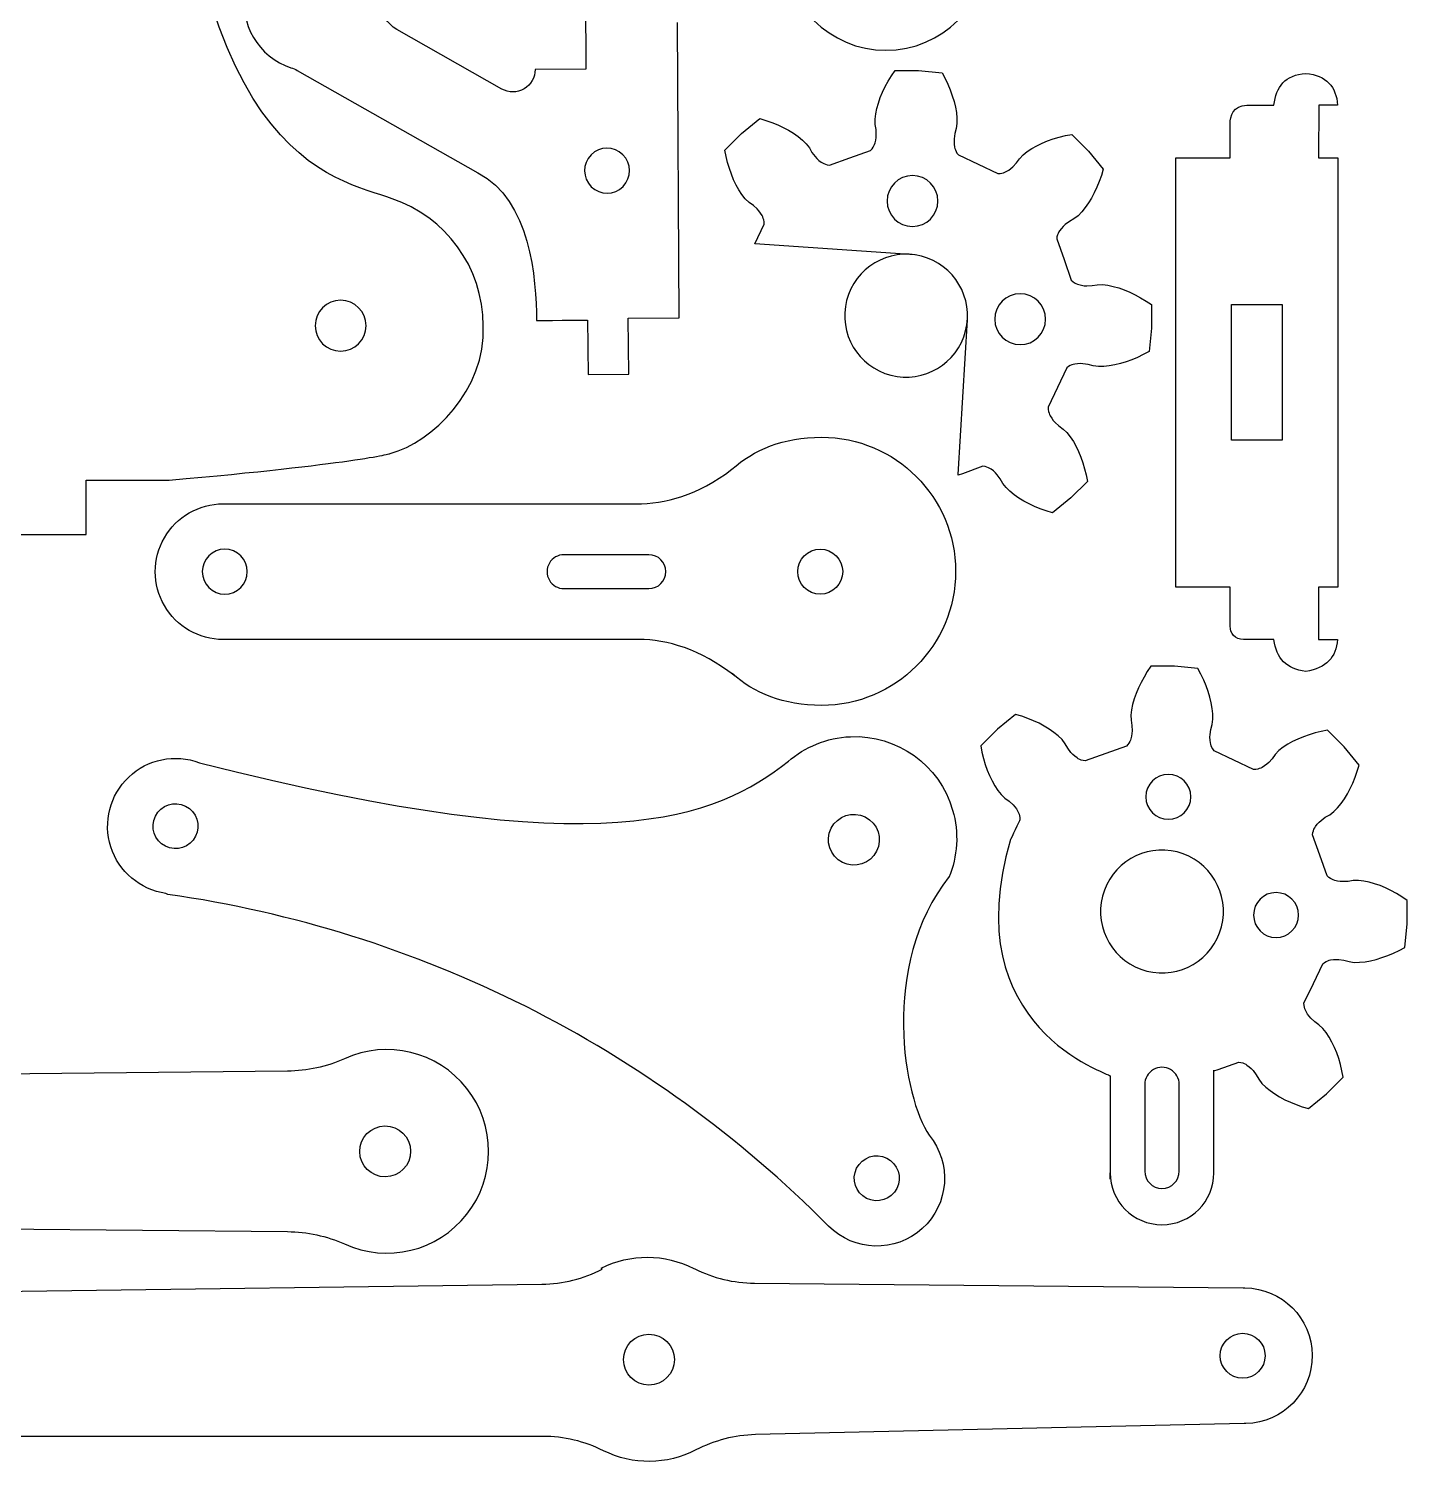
# Model space of a CAD drawing. Extents: x 955 to 1279, y 750 to 938.
# Drawn here: x 1195.7 to 1277.4, y 749.9 to 835.1 of the extents above; entities that cross this region are included whole.
import ezdxf

# ---------------------------------------------------------------- set-up
doc = ezdxf.new("R2010")
doc.units = 0
doc.layers.add('Calque_1', color=7, linetype='CONTINUOUS')

msp = doc.modelspace()

# ---------------------------------------------------------------- linework, layer by layer
at = {"layer": 'Calque_1', "color": 1}
for p, q in [((1228.666439, 838.707224), (1228.710607, 832.670068)), ((1223.713213, 831.486146), (1217.501756, 835.01192)), ((1234.232426, 817.918623), (1234.144062, 835.429778)), ((1211.584318, 832.585824), (1222.298264, 826.504331)), ((1228.710607, 832.670068), (1225.691901, 832.648054)), ((1246.833168, 832.271288), (1247.04808, 832.590904)), ((1247.04808, 832.590904), (1248.443302, 832.586953)), ((1248.443302, 832.586953), (1249.832174, 832.449314)), ((1249.832174, 832.449314), (1250.013446, 832.109405)), ((1246.304199, 831.300641), (1246.460804, 831.625422)), ((1246.460804, 831.625422), (1246.637136, 831.949075)), ((1246.637136, 831.949075), (1246.833168, 832.271288)), ((1250.013446, 832.109405), (1250.175554, 831.76913)), ((1250.175554, 831.76913), (1250.31833, 831.429024)), ((1246.054065, 830.651106), (1246.168365, 830.975549)), ((1246.168365, 830.975549), (1246.304199, 831.300641)), ((1250.31833, 831.429024), (1250.440928, 831.090018)), ((1250.440928, 831.090018), (1250.543205, 830.752819)), ((1250.543205, 830.752819), (1250.623892, 830.418386)), ((1245.860207, 829.689999), (1245.896726, 830.007104)), ((1245.896726, 830.007104), (1245.962795, 830.32799)), ((1245.962795, 830.32799), (1246.054065, 830.651106)), ((1250.623892, 830.418386), (1250.681917, 830.087819)), ((1250.681917, 830.087819), (1250.715163, 829.761965)), ((1267.912487, 830.524332), (1269.519065, 830.52151)), ((1272.180336, 830.521228), (1272.169329, 827.405607)), ((1273.296666, 830.525179), (1272.180336, 830.521228)), ((1237.941954, 828.850388), (1239.021059, 829.734787)), ((1239.021059, 829.734787), (1239.389613, 829.622745)), ((1239.389613, 829.622745), (1239.745044, 829.496761)), ((1239.745044, 829.496761), (1240.086222, 829.357287)), ((1240.086222, 829.357287), (1240.41281, 829.204322)), ((1240.41281, 829.204322), (1240.723339, 829.038178)), ((1240.723339, 829.038178), (1241.016878, 828.858741)), ((1245.870931, 829.379836), (1245.860207, 829.689999)), ((1245.919304, 829.075855), (1245.870931, 829.379836)), ((1245.933133, 828.766285), (1245.919304, 829.075855)), ((1250.677119, 829.135206), (1250.5979, 828.837688)), ((1250.719114, 829.442659), (1250.677119, 829.135206)), ((1250.715163, 829.761965), (1250.719114, 829.442659)), ((1266.931793, 827.406539), (1266.931793, 829.416469)), ((1236.952314, 827.86642), (1237.941954, 828.850388)), ((1241.016878, 828.858741), (1241.291989, 828.666125)), ((1241.291989, 828.666125), (1241.545735, 828.458945)), ((1241.545735, 828.458945), (1241.774476, 828.236272)), ((1241.774476, 828.236272), (1241.961956, 827.989102)), ((1245.793518, 828.116045), (1245.830602, 828.201248)), ((1245.830602, 828.201248), (1245.859784, 828.284899)), ((1245.859784, 828.284899), (1245.900678, 828.448277)), ((1245.900678, 828.448277), (1245.92382, 828.60858)), ((1245.92382, 828.60858), (1245.933133, 828.766285)), ((1250.552829, 828.531025), (1250.546338, 828.373432)), ((1250.546338, 828.373432), (1250.553111, 828.211719)), ((1250.5979, 828.837688), (1250.552829, 828.531025)), ((1250.553111, 828.211719), (1250.5771, 828.044671)), ((1255.453251, 828.123806), (1255.763385, 828.272425)), ((1255.763385, 828.272425), (1256.089464, 828.406254)), ((1256.089464, 828.406254), (1256.429937, 828.52507)), ((1256.429937, 828.52507), (1256.783364, 828.629464)), ((1256.783364, 828.629464), (1257.149745, 828.71859)), ((1257.149745, 828.71859), (1257.527584, 828.792645)), ((1257.527584, 828.792645), (1258.511552, 827.803089)), ((1237.026454, 827.488327), (1236.952314, 827.86642)), ((1237.115692, 827.122143), (1237.026454, 827.488327)), ((1241.961956, 827.989102), (1242.116586, 827.72274)), ((1242.116586, 827.72274), (1242.301272, 827.474074)), ((1242.301272, 827.474074), (1242.408319, 827.357827)), ((1242.408319, 827.357827), (1242.527332, 827.248297)), ((1243.154204, 826.972678), (1244.369058, 827.41207)), ((1244.369058, 827.41207), (1245.588907, 827.839044)), ((1245.588907, 827.839044), (1245.681984, 827.937342)), ((1245.681984, 827.937342), (1245.745738, 828.028387)), ((1245.745738, 828.028387), (1245.793518, 828.116045)), ((1250.5771, 828.044671), (1250.597702, 827.958678)), ((1250.597702, 827.958678), (1250.626235, 827.870145)), ((1250.626235, 827.870145), (1250.664758, 827.778169)), ((1250.664758, 827.778169), (1250.718775, 827.680859)), ((1250.718775, 827.680859), (1250.801495, 827.573699)), ((1250.801495, 827.573699), (1251.971447, 827.025341)), ((1254.24407, 827.105182), (1254.424776, 827.354328)), ((1254.424776, 827.354328), (1254.636528, 827.581291)), ((1254.636528, 827.581291), (1254.886633, 827.779693)), ((1254.886633, 827.779693), (1255.160276, 827.959892)), ((1255.160276, 827.959892), (1255.453251, 828.123806)), ((1258.511552, 827.803089), (1259.396206, 826.723674)), ((1263.706106, 801.949163), (1263.706106, 827.406539)), ((1263.706106, 827.406539), (1266.931793, 827.406539)), ((1272.169329, 827.405607), (1273.302395, 827.405607)), ((1273.302395, 827.405607), (1273.302395, 801.948232)), ((1237.219776, 826.768321), (1237.115692, 827.122143)), ((1237.338648, 826.428102), (1237.219776, 826.768321)), ((1242.527332, 827.248297), (1242.662375, 827.147318)), ((1242.662375, 827.147318), (1242.737785, 827.100948)), ((1242.737785, 827.100948), (1242.820476, 827.058248)), ((1242.820476, 827.058248), (1242.912819, 827.020459)), ((1242.912819, 827.020459), (1243.019866, 826.990176)), ((1243.019866, 826.990176), (1243.154204, 826.972678)), ((1251.971447, 827.025341), (1253.135726, 826.464876)), ((1253.135726, 826.464876), (1253.270854, 826.46798)), ((1253.270854, 826.46798), (1253.380582, 826.487454)), ((1253.380582, 826.487454), (1253.476228, 826.515732)), ((1253.476228, 826.515732), (1253.562785, 826.549656)), ((1253.562785, 826.549656), (1253.642485, 826.587981)), ((1253.642485, 826.587981), (1253.787152, 826.674906)), ((1253.787152, 826.674906), (1253.91672, 826.771652)), ((1253.91672, 826.771652), (1254.03483, 826.876412)), ((1254.03483, 826.876412), (1254.24407, 827.105182)), ((1259.396206, 826.723674), (1259.284079, 826.355035)), ((1229.02726, 825.691982), (1229.027062, 825.69218)), ((1237.472421, 826.102023), (1237.338648, 826.428102)), ((1237.62104, 825.791889), (1237.472421, 826.102023)), ((1237.784954, 825.498858), (1237.62104, 825.791889)), ((1259.018705, 825.658624), (1258.865543, 825.332234)), ((1259.158123, 826), (1259.018705, 825.658624)), ((1259.284079, 826.355035), (1259.158123, 826)), ((1237.965153, 825.225215), (1237.784954, 825.498858)), ((1238.163555, 824.975364), (1237.965153, 825.225215)), ((1238.390321, 824.763415), (1238.163555, 824.975364)), ((1238.639664, 824.582821), (1238.390321, 824.763415)), ((1258.699596, 825.021507), (1258.520103, 824.72777)), ((1258.865543, 825.332234), (1258.699596, 825.021507)), ((1238.868236, 824.373468), (1238.639664, 824.582821)), ((1238.973194, 824.255358), (1238.868236, 824.373468)), ((1239.06994, 824.125705), (1238.973194, 824.255358)), ((1239.156865, 823.981151), (1239.06994, 824.125705)), ((1239.19519, 823.901339), (1239.156865, 823.981151)), ((1239.229311, 823.814866), (1239.19519, 823.901339)), ((1257.897634, 823.97054), (1257.650435, 823.78289)), ((1258.120307, 824.199111), (1257.897634, 823.97054)), ((1258.327176, 824.453027), (1258.120307, 824.199111)), ((1258.520103, 824.72777), (1258.327176, 824.453027)), ((1238.719505, 822.310085), (1239.280111, 823.474365)), ((1239.257251, 823.719164), (1239.229311, 823.814866)), ((1239.277007, 823.60969), (1239.257251, 823.719164)), ((1239.280111, 823.474365), (1239.277007, 823.60969)), ((1248.078022, 823.333084), (1248.078022, 823.333084)), ((1256.808538, 823.082471), (1256.762367, 823.006864)), ((1256.909658, 823.217514), (1256.808538, 823.082471)), ((1257.018991, 823.336584), (1256.909658, 823.217514)), ((1257.135126, 823.443574), (1257.018991, 823.336584)), ((1257.384102, 823.628458), (1257.135126, 823.443574)), ((1257.650435, 823.78289), (1257.384102, 823.628458)), ((1248.224411, 821.648302), (1238.719505, 822.310085)), ((1256.651369, 822.725036), (1256.634153, 822.59084)), ((1256.634153, 822.59084), (1257.073742, 821.375619)), ((1256.68182, 822.832027), (1256.651369, 822.725036)), ((1256.71961, 822.92437), (1256.68182, 822.832027)), ((1256.762367, 823.006864), (1256.71961, 822.92437)), ((1257.073742, 821.375619), (1257.500519, 820.155996)), ((1257.500519, 820.155996), (1257.598732, 820.062862)), ((1257.598732, 820.062862), (1257.690003, 819.999306)), ((1257.690003, 819.999306), (1257.777633, 819.951526)), ((1257.777633, 819.951526), (1257.862892, 819.914301)), ((1257.862892, 819.914301), (1257.946289, 819.884893)), ((1257.946289, 819.884893), (1258.109865, 819.844168)), ((1258.109865, 819.844168), (1258.26997, 819.821026)), ((1258.26997, 819.821026), (1258.427704, 819.811431)), ((1258.427704, 819.811431), (1258.737527, 819.82526)), ((1258.737527, 819.82526), (1259.041424, 819.873802)), ((1259.041424, 819.873802), (1259.351586, 819.884244)), ((1259.351586, 819.884244), (1259.668494, 819.847612)), ((1259.668494, 819.847612), (1259.989465, 819.781656)), ((1259.989465, 819.781656), (1260.31275, 819.690414)), ((1260.31275, 819.690414), (1260.637137, 819.57617)), ((1260.637137, 819.57617), (1260.962228, 819.440337)), ((1260.962228, 819.440337), (1261.286812, 819.283844)), ((1261.286812, 819.283844), (1261.61069, 819.107314)), ((1261.61069, 819.107314), (1261.932678, 818.91148)), ((1261.932678, 818.91148), (1262.252548, 818.696399)), ((1262.252548, 818.696399), (1262.248033, 817.300951)), ((1266.994954, 810.652868), (1266.994954, 818.702636)), ((1266.994954, 818.702636), (1270.013603, 818.702636)), ((1270.013603, 818.702636), (1270.013603, 810.652868)), ((1231.213918, 817.896609), (1234.232426, 817.918623)), ((1231.258086, 814.576378), (1231.213918, 817.896609)), ((1250.782304, 808.625017), (1251.339805, 817.804802)), ((1262.248033, 817.300951), (1262.110421, 815.912305)), ((1254.467674, 816.32291), (1254.467674, 816.32291)), ((1214.15858, 815.937931), (1214.15858, 815.937931)), ((1261.090329, 815.426205), (1260.751324, 815.303523)), ((1261.430407, 815.568925), (1261.090329, 815.426205)), ((1261.77071, 815.731005), (1261.430407, 815.568925)), ((1262.110421, 815.912305), (1261.77071, 815.731005)), ((1228.843336, 814.558598), (1231.258086, 814.576378)), ((1257.235004, 814.94321), (1256.686421, 813.773258)), ((1257.342164, 815.025704), (1257.235004, 814.94321)), ((1257.439277, 815.079749), (1257.342164, 815.025704)), ((1257.531309, 815.118442), (1257.439277, 815.079749)), ((1257.619842, 815.146777), (1257.531309, 815.118442)), ((1257.706005, 815.167379), (1257.619842, 815.146777)), ((1257.872883, 815.191368), (1257.706005, 815.167379)), ((1258.034399, 815.198142), (1257.872883, 815.191368)), ((1258.192302, 815.19165), (1258.034399, 815.198142)), ((1258.498965, 815.146551), (1258.192302, 815.19165)), ((1258.796568, 815.06736), (1258.498965, 815.146551)), ((1259.103964, 815.025365), (1258.796568, 815.06736)), ((1259.423242, 815.029316), (1259.103964, 815.025365)), ((1259.748927, 815.062534), (1259.423242, 815.029316)), ((1260.079748, 815.120559), (1259.748927, 815.062534)), ((1260.414181, 815.201246), (1260.079748, 815.120559)), ((1260.751324, 815.303523), (1260.414181, 815.201246)), ((1246.80012, 814.511975), (1246.80012, 814.511975)), ((1256.686421, 813.773258), (1256.125814, 812.608894)), ((1256.125814, 812.608894), (1256.129766, 812.473455)), ((1256.129766, 812.473455), (1256.149239, 812.363925)), ((1256.149239, 812.363925), (1256.177461, 812.26828)), ((1256.177461, 812.26828), (1256.21161, 812.181722)), ((1256.21161, 812.181722), (1256.249936, 812.101994)), ((1256.249936, 812.101994), (1256.336634, 811.957412)), ((1256.336634, 811.957412), (1256.433408, 811.827787)), ((1256.433408, 811.827787), (1256.538395, 811.709677)), ((1256.538395, 811.709677), (1256.766939, 811.500494)), ((1256.766939, 811.500494), (1257.01631, 811.319928)), ((1257.01631, 811.319928), (1257.242991, 811.10798)), ((1257.242991, 811.10798), (1257.441591, 810.857902)), ((1257.441591, 810.857902), (1257.621592, 810.584203)), ((1257.621592, 810.584203), (1257.785563, 810.291257)), ((1257.785563, 810.291257), (1257.934125, 809.981094)), ((1270.013603, 810.652868), (1266.994954, 810.652868)), ((1270.013603, 810.652868), (1270.013603, 810.652868)), ((1257.934125, 809.981094), (1258.068152, 809.655043)), ((1258.068152, 809.655043), (1258.186968, 809.314768)), ((1251.037517, 808.67085), (1250.782304, 808.591573)), ((1250.782304, 808.591573), (1250.782304, 808.625017)), ((1252.252738, 809.110382), (1251.037517, 808.67085)), ((1252.386963, 809.093167), (1252.252738, 809.110382)), ((1252.493925, 809.062489), (1252.386963, 809.093167)), ((1252.586268, 809.024897), (1252.493925, 809.062489)), ((1252.668846, 808.982197), (1252.586268, 809.024897)), ((1252.744369, 808.935941), (1252.668846, 808.982197)), ((1252.879299, 808.835046), (1252.744369, 808.935941)), ((1252.99851, 808.725488), (1252.879299, 808.835046)), ((1253.105275, 808.609184), (1252.99851, 808.725488)), ((1253.290412, 808.360603), (1253.105275, 808.609184)), ((1258.186968, 809.314768), (1258.291249, 808.961002)), ((1258.291249, 808.961002), (1258.38029, 808.594762)), ((1258.38029, 808.594762), (1258.454628, 808.216923)), ((1199.065166, 805.271765), (1199.065166, 808.29047)), ((1199.065166, 808.29047), (1203.995701, 808.29047)), ((1253.444844, 808.094241), (1253.290412, 808.360603)), ((1253.632325, 807.847071), (1253.444844, 808.094241)), ((1253.861066, 807.624313), (1253.632325, 807.847071)), ((1258.454628, 808.216923), (1257.46479, 807.232956)), ((1207.187289, 806.884411), (1231.691985, 806.884411)), ((1254.114812, 807.417331), (1253.861066, 807.624313)), ((1254.389724, 807.224376), (1254.114812, 807.417331)), ((1254.683264, 807.045108), (1254.389724, 807.224376)), ((1254.993821, 806.878823), (1254.683264, 807.045108)), ((1255.320578, 806.726), (1254.993821, 806.878823)), ((1257.46479, 807.232956), (1256.385572, 806.348274)), ((1255.661756, 806.586384), (1255.320578, 806.726)), ((1256.01699, 806.460598), (1255.661756, 806.586384)), ((1256.385572, 806.348274), (1256.01699, 806.460598)), ((1199.065166, 805.070569), (1199.065166, 805.271765)), ((1190.2105, 805.070541), (1199.065166, 805.070541)), ((1199.065166, 805.070541), (1199.065166, 805.070569)), ((1207.287883, 804.192544), (1207.287883, 804.192544)), ((1232.442636, 803.865776), (1227.411492, 803.865776)), ((1241.272304, 802.859524), (1241.272304, 802.859524)), ((1227.411492, 801.853334), (1232.442636, 801.853334)), ((1266.931793, 801.949163), (1263.706106, 801.949163)), ((1266.931736, 801.948232), (1266.931793, 801.949163)), ((1266.931736, 799.62416), (1266.931736, 801.948232)), ((1273.302395, 801.948232), (1272.169329, 801.948232)), ((1272.169329, 801.948232), (1272.169329, 798.828942)), ((1231.842039, 798.834633), (1207.187289, 798.834633)), ((1269.51867, 798.828942), (1267.708327, 798.828942)), ((1272.169329, 798.828942), (1273.29661, 798.828745)), ((1237.385035, 796.817619), (1237.516476, 796.702211)), ((1237.385035, 796.817619), (1237.385035, 796.817619)), ((1262.009428, 796.933531), (1261.813587, 796.611335)), ((1262.224333, 797.253147), (1262.009428, 796.933531)), ((1263.619756, 797.249302), (1262.224333, 797.253147)), ((1265.00842, 797.11168), (1263.619756, 797.249302)), ((1265.189706, 796.771775), (1265.00842, 797.11168)), ((1265.351804, 796.431482), (1265.189706, 796.771775)), ((1261.480445, 795.962887), (1261.344625, 795.637796)), ((1261.637064, 796.287658), (1261.480445, 795.962887)), ((1261.813587, 796.611335), (1261.637064, 796.287658)), ((1265.494707, 796.091387), (1265.351804, 796.431482)), ((1265.617198, 795.752575), (1265.494707, 796.091387)), ((1261.139058, 794.990251), (1261.072983, 794.669343)), ((1261.230315, 795.313346), (1261.139058, 794.990251)), ((1261.344625, 795.637796), (1261.230315, 795.313346)), ((1265.719465, 795.415182), (1265.617198, 795.752575)), ((1265.80035, 795.080752), (1265.719465, 795.415182)), ((1265.858375, 794.750186), (1265.80035, 795.080752)), ((1254.197164, 794.396999), (1253.118073, 793.512525)), ((1254.565729, 794.284879), (1254.197164, 794.396999)), ((1254.921152, 794.158912), (1254.565729, 794.284879)), ((1255.262345, 794.019484), (1254.921152, 794.158912)), ((1261.072983, 794.669343), (1261.036467, 794.352238)), ((1261.036467, 794.352238), (1261.047227, 794.042086)), ((1265.853729, 793.79764), (1265.89591, 794.105022)), ((1265.891395, 794.424321), (1265.858375, 794.750186)), ((1265.89591, 794.105022), (1265.891395, 794.424321)), ((1253.118073, 793.512525), (1252.128433, 792.528553)), ((1255.588918, 793.86647), (1255.262345, 794.019484)), ((1255.899458, 793.700382), (1255.588918, 793.86647)), ((1256.192994, 793.5209), (1255.899458, 793.700382)), ((1256.468111, 793.328339), (1256.192994, 793.5209)), ((1256.72185, 793.1211), (1256.468111, 793.328339)), ((1261.047227, 794.042086), (1261.095593, 793.738115)), ((1261.099967, 793.270826), (1261.076789, 793.110534)), ((1261.095593, 793.738115), (1261.109316, 793.428542)), ((1261.109316, 793.428542), (1261.099967, 793.270826)), ((1265.729434, 793.193374), (1265.774516, 793.500241)), ((1265.774516, 793.500241), (1265.853729, 793.79764)), ((1271.960132, 793.291799), (1271.606575, 793.187405)), ((1272.326375, 793.380928), (1271.960132, 793.291799)), ((1272.704211, 793.455054), (1272.326375, 793.380928)), ((1273.688182, 792.465413), (1272.704211, 793.455054)), ((1252.128433, 792.528553), (1252.202559, 792.15046)), ((1256.950598, 792.898406), (1256.72185, 793.1211)), ((1257.138068, 792.651235), (1256.950598, 792.898406)), ((1257.292694, 792.384878), (1257.138068, 792.651235)), ((1257.477394, 792.136226), (1257.292694, 792.384878)), ((1260.765029, 792.501372), (1259.545159, 792.074334)), ((1260.858085, 792.599585), (1260.765029, 792.501372)), ((1260.921779, 792.690644), (1260.858085, 792.599585)), ((1260.969626, 792.778295), (1260.921779, 792.690644)), ((1261.006721, 792.863562), (1260.969626, 792.778295)), ((1261.035895, 792.947152), (1261.006721, 792.863562)), ((1261.076789, 793.110534), (1261.035895, 792.947152)), ((1265.722873, 793.035851), (1265.729434, 793.193374)), ((1265.729646, 792.874075), (1265.722873, 793.035851)), ((1265.753741, 792.707214), (1265.729646, 792.874075)), ((1265.774343, 792.621048), (1265.753741, 792.707214)), ((1265.802883, 792.532561), (1265.774343, 792.621048)), ((1265.841396, 792.440532), (1265.802883, 792.532561)), ((1265.895427, 792.343225), (1265.841396, 792.440532)), ((1270.063285, 792.442035), (1269.813155, 792.243618)), ((1270.33692, 792.62223), (1270.063285, 792.442035)), ((1270.629878, 792.786127), (1270.33692, 792.62223)), ((1270.940029, 792.934763), (1270.629878, 792.786127)), ((1271.266088, 793.068586), (1270.940029, 792.934763)), ((1271.606575, 793.187405), (1271.266088, 793.068586)), ((1274.57285, 791.386192), (1273.688182, 792.465413)), ((1240.722581, 791.615437), (1240.697604, 791.593565)), ((1252.202559, 792.15046), (1252.291818, 791.78428)), ((1252.291818, 791.78428), (1252.395888, 791.430529)), ((1257.584427, 792.019985), (1257.477394, 792.136226)), ((1257.70344, 791.910441), (1257.584427, 792.019985)), ((1257.838678, 791.809462), (1257.70344, 791.910441)), ((1257.9139, 791.763093), (1257.838678, 791.809462)), ((1257.996588, 791.720396), (1257.9139, 791.763093)), ((1258.088938, 791.682592), (1257.996588, 791.720396)), ((1258.195971, 791.652324), (1258.088938, 791.682592)), ((1258.330312, 791.634932), (1258.195971, 791.652324)), ((1259.545159, 792.074334), (1258.330312, 791.634932)), ((1265.978118, 792.236062), (1265.895427, 792.343225)), ((1267.148077, 791.687693), (1265.978118, 792.236062)), ((1268.312371, 791.127218), (1267.148077, 791.687693)), ((1269.211461, 791.538758), (1269.093351, 791.433979)), ((1269.420827, 791.767509), (1269.211461, 791.538758)), ((1269.601407, 792.016673), (1269.420827, 791.767509)), ((1269.813155, 792.243618), (1269.601407, 792.016673)), ((1252.395888, 791.430529), (1252.514771, 791.090236)), ((1252.514771, 791.090236), (1252.64853, 790.764372)), ((1252.64853, 790.764372), (1252.797166, 790.454026)), ((1263.254868, 790.837566), (1263.254868, 790.837566)), ((1268.447481, 791.130393), (1268.312371, 791.127218)), ((1268.55722, 791.149796), (1268.447481, 791.130393)), ((1268.652855, 791.178053), (1268.55722, 791.149796)), ((1268.739409, 791.21199), (1268.652855, 791.178053)), ((1268.819136, 791.250372), (1268.739409, 791.21199)), ((1268.963715, 791.337251), (1268.819136, 791.250372)), ((1269.093351, 791.433979), (1268.963715, 791.337251)), ((1274.334764, 790.662334), (1274.46073, 791.017437)), ((1274.46073, 791.017437), (1274.57285, 791.386192)), ((1252.797166, 790.454026), (1252.961066, 790.161005)), ((1252.961066, 790.161005), (1253.141452, 789.88737)), ((1253.141452, 789.88737), (1253.339868, 789.637497)), ((1273.876234, 789.683902), (1274.042128, 789.994568)), ((1274.042128, 789.994568), (1274.195336, 790.320948)), ((1274.195336, 790.320948), (1274.334764, 790.662334)), ((1253.339868, 789.637497), (1253.566429, 789.425555)), ((1253.566429, 789.425555), (1253.815787, 789.244975)), ((1253.815787, 789.244975), (1254.044535, 789.035803)), ((1254.044535, 789.035803), (1254.149317, 788.917502)), ((1273.296952, 788.861446), (1273.504001, 789.115375)), ((1273.504001, 789.115375), (1273.696748, 789.390172)), ((1273.696748, 789.390172), (1273.876234, 789.683902)), ((1204.961166, 788.953834), (1204.961166, 788.953834)), ((1245.281284, 788.309239), (1245.281284, 788.309239)), ((1254.149317, 788.917502), (1254.246045, 788.787864)), ((1254.246045, 788.787864), (1254.332984, 788.643285)), ((1254.332984, 788.643285), (1254.371302, 788.563493)), ((1254.371302, 788.563493), (1254.405416, 788.477003)), ((1254.405416, 788.477003), (1254.433356, 788.381305)), ((1254.433356, 788.381305), (1254.453076, 788.271824)), ((1254.453076, 788.271824), (1254.456251, 788.136519)), ((1272.31195, 788.105902), (1272.560729, 788.290793)), ((1272.560729, 788.290793), (1272.827087, 788.445225)), ((1272.827087, 788.445225), (1273.074257, 788.632888)), ((1273.074257, 788.632888), (1273.296952, 788.861446)), ((1271.810678, 787.253178), (1271.827999, 787.387385)), ((1271.827999, 787.387385), (1271.858444, 787.494355)), ((1271.858444, 787.494355), (1271.896248, 787.586705)), ((1271.896248, 787.586705), (1271.939008, 787.669202)), ((1271.939008, 787.669202), (1271.985183, 787.744809)), ((1271.985183, 787.744809), (1272.086292, 787.879919)), ((1272.086292, 787.879919), (1272.195643, 787.998933)), ((1272.195643, 787.998933), (1272.31195, 788.105902)), ((1272.250274, 786.037943), (1271.810678, 787.253178)), ((1272.677058, 784.81833), (1272.250274, 786.037943)), ((1250.240698, 784.729955), (1250.258937, 784.775111)), ((1272.775267, 784.725208), (1272.677058, 784.81833)), ((1272.866521, 784.661708), (1272.775267, 784.725208)), ((1272.954172, 784.61386), (1272.866521, 784.661708)), ((1273.039438, 784.576635), (1272.954172, 784.61386)), ((1273.122835, 784.547214), (1273.039438, 784.576635)), ((1273.286411, 784.506514), (1273.122835, 784.547214)), ((1273.446512, 784.483336), (1273.286411, 784.506514)), ((1273.604228, 784.474058), (1273.446512, 784.483336)), ((1273.914055, 784.487711), (1273.604228, 784.474058)), ((1274.217963, 784.536267), (1273.914055, 784.487711)), ((1274.528114, 784.546886), (1274.217963, 784.536267)), ((1274.845029, 784.510373), (1274.528114, 784.546886)), ((1275.166, 784.444298), (1274.845029, 784.510373)), ((1275.489289, 784.353172), (1275.166, 784.444298)), ((1275.813672, 784.238731), (1275.489289, 784.353172)), ((1276.138764, 784.102911), (1275.813672, 784.238731)), ((1276.463344, 783.946419), (1276.138764, 784.102911)), ((1276.787212, 783.769896), (1276.463344, 783.946419)), ((1203.917367, 783.715437), (1203.791915, 783.778302)), ((1203.917391, 783.715331), (1203.917367, 783.715437)), ((1269.644601, 783.827339), (1269.644601, 783.827339)), ((1277.109407, 783.574055), (1276.787212, 783.769896)), ((1277.429091, 783.359023), (1277.109407, 783.574055)), ((1277.424575, 781.963596), (1277.429091, 783.359023)), ((1277.28695, 780.574869), (1277.424575, 781.963596)), ((1276.947239, 780.393647), (1277.28695, 780.574869)), ((1271.862967, 778.435889), (1272.411525, 779.605848)), ((1272.411525, 779.605848), (1272.518689, 779.688409)), ((1272.518689, 779.688409), (1272.615805, 779.74244)), ((1272.615805, 779.74244), (1272.707834, 779.781147)), ((1272.707834, 779.781147), (1272.796381, 779.809405)), ((1272.796381, 779.809405), (1272.882551, 779.830007)), ((1272.882551, 779.830007), (1273.049411, 779.854102)), ((1273.049411, 779.854102), (1273.210927, 779.860875)), ((1273.210927, 779.860875), (1273.368837, 779.854313)), ((1273.368837, 779.854313), (1273.675511, 779.809232)), ((1273.675511, 779.809232), (1273.973103, 779.730019)), ((1273.973103, 779.730019), (1274.280489, 779.688031)), ((1274.280489, 779.688031), (1274.599785, 779.691877)), ((1274.599785, 779.691877), (1274.925649, 779.725108)), ((1274.925649, 779.725108), (1275.25628, 779.783197)), ((1275.25628, 779.783197), (1275.590713, 779.863828)), ((1275.590713, 779.863828), (1275.928039, 779.966094)), ((1275.928039, 779.966094), (1276.267044, 780.088776)), ((1276.267044, 780.088776), (1276.606949, 780.231489)), ((1276.606949, 780.231489), (1276.947239, 780.393647)), ((1261.976846, 779.174094), (1261.976846, 779.174094)), ((1271.30236, 777.271595), (1271.862967, 778.435889)), ((1271.306206, 777.136097), (1271.30236, 777.271595)), ((1271.325714, 777.026616), (1271.306206, 777.136097)), ((1271.353795, 776.930918), (1271.325714, 777.026616)), ((1271.387979, 776.844431), (1271.353795, 776.930918)), ((1271.426298, 776.764636), (1271.387979, 776.844431)), ((1271.512983, 776.620057), (1271.426298, 776.764636)), ((1271.609774, 776.490422), (1271.512983, 776.620057)), ((1271.714747, 776.372312), (1271.609774, 776.490422)), ((1271.943305, 776.163139), (1271.714747, 776.372312)), ((1272.192662, 775.982559), (1271.943305, 776.163139)), ((1272.419354, 775.770618), (1272.192662, 775.982559)), ((1272.617964, 775.520551), (1272.419354, 775.770618)), ((1272.797962, 775.246915), (1272.617964, 775.520551)), ((1272.961926, 774.953895), (1272.797962, 775.246915)), ((1273.110495, 774.643743), (1272.961926, 774.953895)), ((1273.244511, 774.317685), (1273.110495, 774.643743)), ((1266.213869, 773.333583), (1267.429104, 773.773116)), ((1267.429104, 773.773116), (1267.563311, 773.755971)), ((1267.563311, 773.755971), (1267.67028, 773.725138)), ((1267.67028, 773.725138), (1267.76263, 773.687528)), ((1267.76263, 773.687528), (1267.845191, 773.645022)), ((1267.845191, 773.645022), (1267.920735, 773.598653)), ((1273.36333, 773.977392), (1273.244511, 774.317685)), ((1273.467594, 773.62364), (1273.36333, 773.977392)), ((1211.013054, 773.235256), (1136.261062, 772.49414)), ((1265.958842, 773.254307), (1266.213869, 773.333583)), ((1265.958842, 767.206397), (1265.958842, 773.287715)), ((1265.958842, 773.287715), (1265.958842, 773.254307)), ((1267.920735, 773.598653), (1268.055651, 773.497674)), ((1268.055651, 773.497674), (1268.174858, 773.388129)), ((1268.174858, 773.388129), (1268.281828, 773.271889)), ((1268.281828, 773.271889), (1268.466785, 773.023237)), ((1268.466785, 773.023237), (1268.621217, 772.756879)), ((1272.641145, 771.89559), (1273.630979, 772.879561)), ((1273.55666, 773.25746), (1273.467594, 773.62364)), ((1273.630979, 772.879561), (1273.55666, 773.25746)), ((1261.853454, 772.440529), (1261.853454, 767.308795)), ((1263.906085, 767.308795), (1263.906085, 772.440529)), ((1263.906085, 772.440529), (1263.906085, 772.440529)), ((1268.621217, 772.756879), (1268.808684, 772.509709)), ((1268.808684, 772.509709), (1269.037435, 772.287015)), ((1269.037435, 772.287015), (1269.291171, 772.079966)), ((1269.291171, 772.079966), (1269.566097, 771.887025)), ((1269.566097, 771.887025), (1269.859633, 771.707732)), ((1269.859633, 771.707732), (1270.170173, 771.541451)), ((1270.170173, 771.541451), (1270.49694, 771.388631)), ((1270.49694, 771.388631), (1270.838133, 771.249008)), ((1270.838133, 771.249008), (1271.193557, 771.123236)), ((1271.193557, 771.123236), (1271.562121, 771.010922)), ((1271.562121, 771.010922), (1272.641145, 771.89559)), ((1215.289423, 768.461926), (1215.289423, 768.461926)), ((1246.556026, 768.073306), (1246.556026, 768.073306)), ((1259.800058, 766.819767), (1259.80063, 766.819739)), ((1259.80063, 766.819739), (1259.80063, 767.206397)), ((1136.261835, 764.44488), (1211.013957, 763.717347)), ((1214.386598, 762.988261), (1214.386531, 762.988261)), ((1229.679539, 761.490965), (1229.621705, 761.554676)), ((1235.104425, 761.526807), (1235.16232, 761.517282)), ((1151.897772, 759.620396), (1226.095663, 760.596109)), ((1238.706396, 760.657457), (1267.702175, 760.381443)), ((1267.702175, 760.381443), (1267.802769, 760.381443)), ((1230.937534, 756.125074), (1230.937534, 756.125074)), ((1266.330709, 756.356708), (1266.330709, 756.356708)), ((1267.75518, 752.332748), (1238.765518, 751.675523)), ((1267.855707, 752.332748), (1267.75518, 752.332748)), ((1267.855707, 752.332748), (1267.855707, 752.332748)), ((1226.155039, 751.571065), (1151.950706, 751.571065))]:
    msp.add_line(p, q, dxfattribs=at)
for points in [[(1217.215921, 824.980839), (1214.01363, 826.225439), (1204.269908, 826.75119), (1203.862464, 857.192808)], [(1240.466376, 839.820958), (1240.466376, 836.486446), (1243.169444, 833.78335), (1246.50373, 833.78335)], [(1246.50373, 833.78335), (1249.838044, 833.78335), (1252.541112, 836.486446), (1252.541112, 839.82076)], [(1208.515772, 837.374374), (1208.110501, 835.371217), (1209.270604, 833.382143), (1211.214099, 832.749231)], [(1217.501756, 835.01192), (1216.891112, 835.358601), (1216.505342, 835.998286), (1216.483639, 836.700173)], [(1211.214099, 832.749231), (1211.342623, 832.707236), (1211.466547, 832.652626), (1211.584318, 832.585824)], [(1225.691901, 832.648054), (1225.695852, 832.174655), (1225.446227, 831.735432), (1225.038049, 831.495741)], [(1269.519065, 830.52151), (1269.634861, 831.624688), (1270.187029, 832.326265), (1271.409982, 832.412032)], [(1271.409982, 832.412032), (1272.630311, 832.289745), (1273.221821, 831.628668), (1273.296666, 830.525179)], [(1225.038049, 831.495741), (1224.630012, 831.25605), (1224.124919, 831.252437), (1223.713213, 831.486146)], [(1266.931793, 829.416469), (1266.904982, 829.882136), (1267.10869, 830.502432), (1267.912487, 830.524332)], [(1229.013431, 827.577565), (1228.496626, 827.053084), (1228.502665, 826.208788), (1229.02726, 825.691982)], [(1230.898817, 827.591394), (1230.374391, 828.1082), (1229.530039, 828.102132), (1229.013431, 827.577565)], [(1230.912646, 825.706009), (1231.429451, 826.230462), (1231.423073, 827.074561), (1230.898817, 827.591394)], [(1222.298264, 826.504331), (1225.411316, 824.93636), (1225.76257, 820.213174), (1225.780463, 817.756176)], [(1229.027062, 825.69218), (1229.551544, 825.175374), (1230.39584, 825.181809), (1230.912646, 825.706009)], [(1248.078163, 826.351394), (1247.244479, 826.351394), (1246.568867, 825.675783), (1246.568867, 824.842239)], [(1249.587318, 824.842042), (1249.587318, 825.675783), (1248.911678, 826.351394), (1248.078163, 826.351394)], [(1222.614522, 817.447227), (1222.614522, 820.945823), (1220.35491, 823.917058), (1217.215921, 824.980839)], [(1246.568867, 824.842239), (1246.568867, 824.008498), (1247.244479, 823.333084), (1248.078022, 823.333084)], [(1248.078022, 823.333084), (1248.911678, 823.332887), (1249.587318, 824.008498), (1249.587318, 824.842042)], [(1248.605919, 821.571792), (1246.65644, 822.070394), (1244.671967, 820.894176), (1244.173054, 818.944726)], [(1251.232871, 817.139125), (1251.731586, 819.088575), (1250.555425, 821.073274), (1248.605919, 821.571792)], [(1214.15858, 818.956382), (1213.324867, 818.956382), (1212.649425, 818.280742), (1212.649227, 817.447227)], [(1215.667735, 817.447086), (1215.667876, 818.280742), (1214.992123, 818.956382), (1214.15858, 818.956382)], [(1244.173054, 818.944726), (1243.674452, 816.995248), (1244.850867, 815.01069), (1246.80012, 814.511975)], [(1254.467872, 819.34122), (1253.634159, 819.341418), (1252.958547, 818.665608), (1252.958547, 817.832065)], [(1255.977027, 817.832065), (1255.977027, 818.665608), (1255.301415, 819.34122), (1254.467872, 819.34122)], [(1212.649227, 817.447227), (1212.649227, 816.613542), (1213.324867, 815.937931), (1214.15858, 815.937931)], [(1214.15858, 815.937931), (1214.992123, 815.937931), (1215.667735, 816.613542), (1215.667735, 817.447086)], [(1217.10148, 809.875543), (1219.58148, 810.508483), (1222.811739, 813.673549), (1222.614522, 817.447227)], [(1225.780463, 817.756176), (1225.780463, 817.756176), (1228.799168, 817.778189), (1228.799168, 817.777907)], [(1228.799168, 817.777907), (1228.799168, 817.777653), (1228.843336, 814.558598), (1228.843336, 814.558598)], [(1246.80012, 814.511975), (1248.749598, 814.013457), (1250.734354, 815.18959), (1251.232871, 817.139125)], [(1252.958547, 817.832065), (1252.958547, 816.998352), (1253.634159, 816.32291), (1254.467674, 816.32291)], [(1254.467674, 816.32291), (1255.301415, 816.322712), (1255.977027, 816.998352), (1255.977027, 817.832065)], [(1237.371192, 808.930088), (1238.654107, 810.09187), (1240.42473, 810.832859), (1242.682667, 810.832859)], [(1242.682667, 810.832859), (1247.074704, 810.832859), (1250.635781, 807.272167), (1250.635396, 802.879808)], [(1203.995701, 808.29047), (1214.842376, 809.242096), (1217.191312, 809.866992), (1217.10148, 809.875543)], [(1231.691985, 806.884411), (1233.396081, 806.884411), (1235.336592, 807.372952), (1237.371192, 808.930088)], [(1203.701626, 804.871969), (1204.420523, 806.117342), (1205.749296, 806.884411), (1207.187289, 806.884411)], [(1203.701626, 800.847078), (1202.98253, 802.092257), (1202.98253, 803.626597), (1203.701626, 804.871969)], [(1207.287883, 804.192544), (1206.551467, 804.192868), (1205.954539, 803.595746), (1205.954539, 802.859718)], [(1208.621034, 802.859524), (1208.621034, 803.595746), (1208.024106, 804.192544), (1207.287883, 804.192544)], [(1227.411492, 803.865776), (1227.052075, 803.865776), (1226.719769, 803.673865), (1226.539961, 803.362489)], [(1233.448825, 802.859524), (1233.448825, 803.415233), (1232.998282, 803.865776), (1232.442636, 803.865776)], [(1241.272304, 802.859524), (1241.272304, 803.595746), (1241.869228, 804.192868), (1242.605451, 804.192868)], [(1242.605451, 804.192868), (1243.341677, 804.192868), (1243.938859, 803.595746), (1243.938859, 802.859718)], [(1205.954539, 802.859718), (1205.954539, 802.123107), (1206.551467, 801.526567), (1207.287883, 801.526567)], [(1207.287883, 801.526567), (1208.024106, 801.526373), (1208.621034, 802.123107), (1208.621034, 802.859524)], [(1226.539961, 803.362489), (1226.360352, 803.051371), (1226.360352, 802.667676), (1226.539961, 802.356427)], [(1232.442636, 801.853334), (1232.998282, 801.853334), (1233.448825, 802.303814), (1233.448825, 802.859524)], [(1242.605451, 801.526373), (1241.869228, 801.526373), (1241.272304, 802.123107), (1241.272304, 802.859524)], [(1243.938859, 802.859718), (1243.938859, 802.123107), (1243.341677, 801.526373), (1242.605451, 801.526373)], [(1250.635396, 802.879808), (1250.635396, 798.487774), (1247.074704, 794.926888), (1242.682346, 794.927082)], [(1226.539961, 802.356427), (1226.719769, 802.045182), (1227.052075, 801.853334), (1227.411492, 801.853334)], [(1207.187289, 798.834633), (1205.749296, 798.834633), (1204.420523, 799.601705), (1203.701626, 800.847078)], [(1267.708327, 798.828942), (1267.213225, 798.833458), (1266.905066, 799.228738), (1266.931736, 799.62416)], [(1237.516476, 796.702211), (1235.481943, 798.259411), (1233.545941, 798.834633), (1231.842039, 798.834633)], [(1271.407753, 796.941892), (1270.272034, 797.080801), (1269.649226, 797.716281), (1269.51867, 798.828942)], [(1273.29661, 798.828745), (1273.204577, 797.796206), (1272.639963, 797.118591), (1271.407753, 796.941892)], [(1242.682346, 794.927082), (1240.432908, 794.927082), (1238.666923, 795.662984), (1237.385035, 796.817619)], [(1240.697604, 791.593565), (1241.700318, 792.467466), (1242.990769, 793.010567), (1244.395018, 793.072973)], [(1244.395018, 793.072973), (1247.179814, 793.197116), (1249.68737, 791.398408), (1250.462493, 788.720789)], [(1201.589425, 790.678918), (1202.706835, 791.742084), (1204.333779, 792.072743), (1205.777568, 791.530558)], [(1205.777568, 791.530558), (1229.706138, 785.39914), (1236.410532, 788.22309), (1240.722581, 791.615437)], [(1200.528816, 786.538612), (1200.059661, 788.007967), (1200.471885, 789.616104), (1201.589425, 790.678918)], [(1263.254868, 790.837566), (1262.518451, 790.837697), (1261.921526, 790.240768), (1261.921526, 789.504546)], [(1264.588082, 789.504352), (1264.588082, 790.240768), (1263.991157, 790.837566), (1263.254868, 790.837566)], [(1203.171609, 788.360497), (1203.502049, 789.018428), (1204.303253, 789.28407), (1204.961166, 788.953834)], [(1261.921526, 789.504546), (1261.921526, 788.768129), (1262.518451, 788.171395), (1263.254868, 788.171395)], [(1263.254868, 788.171395), (1263.991157, 788.171201), (1264.588082, 788.768129), (1264.588082, 789.504352)], [(1203.765122, 786.57135), (1203.107015, 786.901373), (1202.841366, 787.702602), (1203.171609, 788.360497)], [(1204.961166, 788.953834), (1205.619079, 788.623599), (1205.884731, 787.82237), (1205.554485, 787.164404)], [(1243.255511, 787.637409), (1243.629353, 788.382193), (1244.536302, 788.683289), (1245.281284, 788.309239)], [(1245.281284, 788.309239), (1246.026072, 787.93533), (1246.326759, 787.028267), (1245.952723, 786.283412)], [(1250.462493, 788.720789), (1250.854948, 787.365488), (1250.751841, 785.963478), (1250.240698, 784.729955)], [(1254.456251, 788.136519), (1254.456251, 788.136519), (1253.895582, 786.972226), (1253.895776, 786.972226)], [(1243.927076, 785.612041), (1243.182094, 785.98588), (1242.881602, 786.892624), (1243.255511, 787.637409)], [(1203.791915, 783.778302), (1202.265241, 783.99713), (1200.997778, 785.069257), (1200.528816, 786.538612)], [(1205.554485, 787.164404), (1205.224239, 786.506474), (1204.423038, 786.240903), (1203.765122, 786.57135)], [(1253.895776, 786.972226), (1250.567698, 775.790532), (1259.800058, 773.077477), (1259.800058, 772.958982)], [(1263.78263, 786.233978), (1261.833166, 786.732499), (1259.848671, 785.556292), (1259.349762, 783.606832)], [(1245.952723, 786.283412), (1245.578814, 785.538628), (1244.671928, 785.23792), (1243.927076, 785.612041)], [(1266.409579, 781.801241), (1266.908298, 783.750701), (1265.732154, 785.73539), (1263.78263, 786.233978)], [(1250.258937, 784.775111), (1246.087279, 779.506057), (1247.585294, 771.587537), (1249.062829, 769.443071)], [(1243.104194, 764.04356), (1232.530954, 774.694909), (1218.775824, 781.59997), (1203.917391, 783.715331)], [(1259.349762, 783.606832), (1258.851178, 781.657371), (1260.027575, 779.672876), (1261.976846, 779.174094)], [(1269.644601, 783.827339), (1268.908185, 783.827533), (1268.311387, 783.230605), (1268.311387, 782.494382)], [(1270.977752, 782.494188), (1270.977752, 783.230605), (1270.381018, 783.827339), (1269.644601, 783.827339)], [(1268.311387, 782.494382), (1268.311387, 781.757962), (1268.908185, 781.161168), (1269.644601, 781.161168)], [(1269.644601, 781.161168), (1270.381018, 781.161037), (1270.977752, 781.757962), (1270.977752, 782.494188)], [(1261.976846, 779.174094), (1263.926306, 778.675573), (1265.911059, 779.85178), (1266.409579, 781.801241)], [(1221.643543, 772.211883), (1219.91955, 774.402315), (1216.919849, 775.127591), (1214.385504, 773.966988)], [(1214.385504, 773.966988), (1213.358254, 773.496523), (1212.142829, 773.246404), (1211.013054, 773.235256)], [(1259.800058, 772.958982), (1259.800058, 771.917692), (1259.800058, 766.819767), (1259.800058, 766.819767)], [(1262.366594, 773.329512), (1262.048974, 773.146036), (1261.853454, 772.807224), (1261.853454, 772.440529)], [(1263.392878, 773.329512), (1263.075258, 773.512794), (1262.684218, 773.512794), (1262.366594, 773.329512)], [(1263.906085, 772.440529), (1263.906085, 772.807224), (1263.710565, 773.146036), (1263.392878, 773.329512)], [(1221.644249, 764.7446), (1223.367925, 766.935421), (1223.367537, 770.02145), (1221.643543, 772.211883)], [(1215.289423, 768.461926), (1215.281168, 769.295469), (1215.950232, 769.977847), (1216.783765, 769.986208)], [(1216.783765, 769.986208), (1217.617298, 769.994322), (1218.299686, 769.325385), (1218.307927, 768.491877)], [(1249.062829, 769.443071), (1250.431078, 767.784557), (1250.254044, 765.343335), (1248.660906, 763.899557)], [(1216.813712, 766.9677), (1215.98018, 766.959233), (1215.297794, 767.628382), (1215.289423, 768.461926)], [(1218.307927, 768.491877), (1218.316288, 767.658333), (1217.647245, 766.975955), (1216.813712, 766.9677)], [(1244.766663, 767.480004), (1245.096905, 768.138111), (1245.898109, 768.403576), (1246.556026, 768.073306)], [(1246.556026, 768.073306), (1247.213939, 767.74307), (1247.479587, 766.942053), (1247.149151, 766.284158)], [(1245.359919, 765.690821), (1244.702006, 766.02088), (1244.436417, 766.822285), (1244.766663, 767.480004)], [(1259.80063, 767.206397), (1259.80063, 765.505712), (1261.17931, 764.127289), (1262.879738, 764.127289)], [(1261.853454, 767.308795), (1261.853454, 766.742135), (1262.313078, 766.282638), (1262.879738, 766.282638)], [(1262.879738, 766.282638), (1263.446588, 766.282638), (1263.906085, 766.742135), (1263.906085, 767.308795)], [(1262.879738, 764.127289), (1264.580226, 764.127289), (1265.958842, 765.505712), (1265.958842, 767.206397)], [(1247.149151, 766.284158), (1246.819099, 765.626051), (1246.017895, 765.360586), (1245.359919, 765.690821)], [(1214.386531, 762.988261), (1216.92107, 761.828187), (1219.920577, 762.553956), (1221.644249, 764.7446)], [(1211.013957, 763.717347), (1212.143732, 763.706411), (1213.359157, 763.458725), (1214.386598, 762.988261)], [(1248.660906, 763.899557), (1247.067388, 762.455496), (1244.620433, 762.519067), (1243.104194, 764.04356)], [(1229.621705, 761.554676), (1231.348407, 762.423815), (1233.386803, 762.413443), (1235.104425, 761.526807)], [(1226.095663, 760.596109), (1227.343416, 760.612689), (1228.570564, 760.919041), (1229.679539, 761.490965)], [(1235.16232, 761.517282), (1236.262341, 760.963421), (1237.47487, 760.66931), (1238.706396, 760.657457)], [(1267.802769, 760.381443), (1270.000367, 760.36063), (1271.774786, 758.580936), (1271.789342, 756.383201)], [(1230.937534, 756.125074), (1230.937534, 756.958723), (1231.61335, 757.634363), (1232.446883, 757.634363)], [(1232.446883, 757.634363), (1233.280543, 757.634539), (1233.956169, 756.958723), (1233.956169, 756.125215)], [(1266.330709, 756.356708), (1266.330709, 757.093131), (1266.927634, 757.689855), (1267.66386, 757.689855)], [(1267.66386, 757.689855), (1268.400082, 757.689855), (1268.997074, 757.093131), (1268.997074, 756.356708)], [(1232.446883, 754.615926), (1231.61335, 754.615926), (1230.937534, 755.29153), (1230.937534, 756.125074)], [(1233.956169, 756.125215), (1233.956169, 755.29153), (1233.280543, 754.615926), (1232.446883, 754.615926)], [(1267.66386, 755.023313), (1266.927634, 755.023313), (1266.330709, 755.620496), (1266.330709, 756.356708)], [(1268.997074, 756.356708), (1268.997074, 755.620496), (1268.400082, 755.023313), (1267.66386, 755.023313)], [(1271.789342, 756.383201), (1271.80377, 754.185607), (1270.052723, 752.382736), (1267.855707, 752.332748)], [(1229.750377, 750.723481), (1228.633676, 751.2808), (1227.402923, 751.571065), (1226.155039, 751.571065)], [(1238.765518, 751.675523), (1237.534182, 751.647653), (1236.325714, 751.337632), (1235.233161, 750.768955)], [(1235.233161, 750.768955), (1233.518245, 749.877026), (1231.479849, 749.860023), (1229.750377, 750.723481)]]:
    msp.add_open_spline(points, degree=3, dxfattribs=at)

doc.saveas('drawing.dxf')
